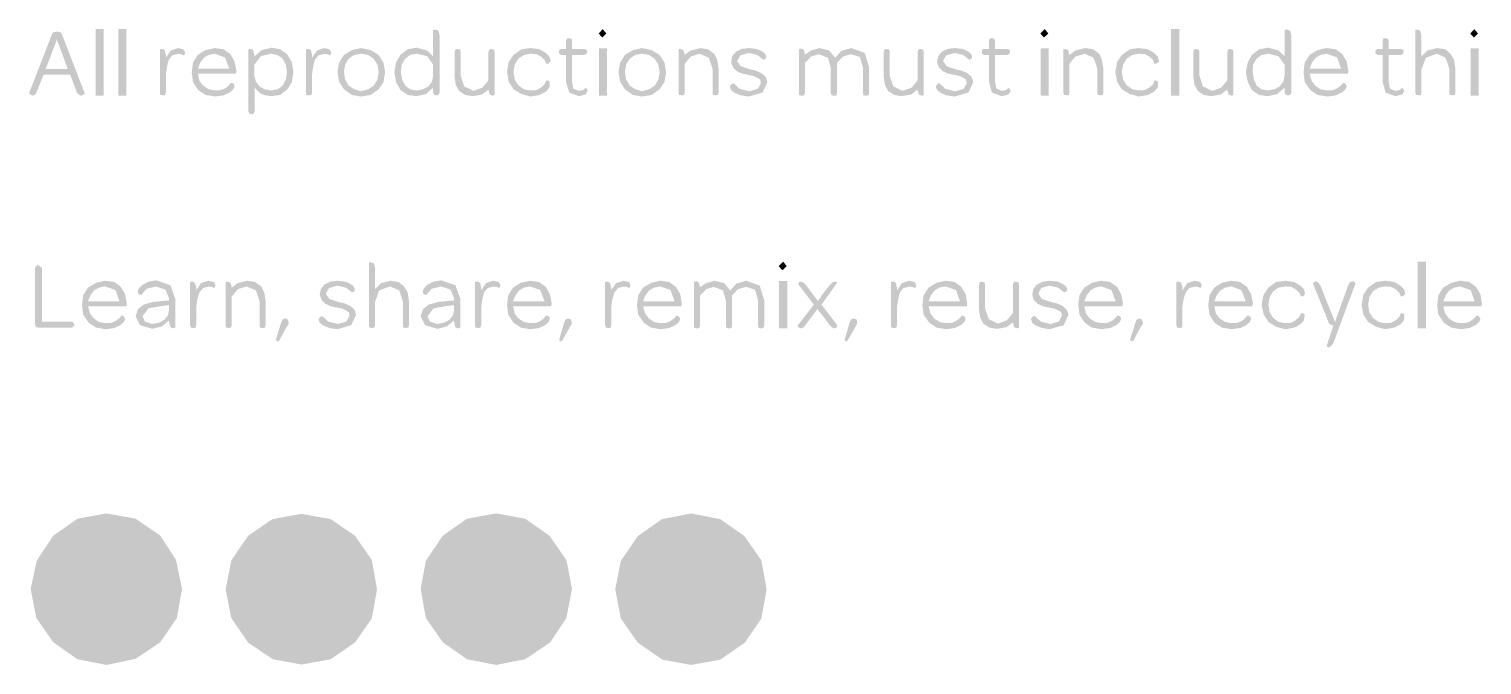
# Model space of a CAD drawing. Header units: millimetres. Extents: x 17 to 627, y 20 to 235.
# Drawn here: x 21.3 to 84.8, y 169.6 to 197.4 of the extents above; entities that cross this region are included whole.
import ezdxf

# ---------------------------------------------------------------- set-up
doc = ezdxf.new("R2010")
doc.units = ezdxf.units.MM
doc.layers.add('H', color=7, linetype='CONTINUOUS', lineweight=5)

msp = doc.modelspace()

# ---------------------------------------------------------------- hatches: boundary and pattern name
at = {"layer": 'H', "linetype": 'CONTINUOUS'}
for points in [[(21.978, 195.368), (22.066, 195.615), (23.036, 195.615), (22.56, 196.903), (22.066, 195.615), (21.978, 195.368), (21.661, 194.575), (21.608, 194.504), (21.502, 194.451), (21.396, 194.504), (21.343, 194.557), (22.348, 197.15), (22.401, 197.22), (22.56, 197.256), (22.719, 197.22), (22.772, 197.15), (23.777, 194.557), (23.724, 194.504), (23.618, 194.451), (23.513, 194.504), (23.442, 194.575), (23.142, 195.368), (21.978, 195.368)], [(24.253, 194.451), (24.606, 194.451), (24.606, 197.362), (24.253, 197.362), (24.253, 194.451)], [(25.241, 194.451), (25.594, 194.451), (25.594, 197.362), (25.241, 197.362), (25.241, 194.451)], [(39, 197.326), (39.105, 197.344), (39.229, 197.291), (39.282, 197.079), (39.282, 194.592), (39.229, 194.486), (39.158, 194.469), (39.053, 194.486), (39, 194.592), (39, 194.804), (38.788, 194.857), (38.947, 195.068), (39, 195.333), (39, 195.809), (38.735, 196.18), (38.276, 196.286), (37.994, 196.233), (37.783, 196.074), (37.624, 195.809), (37.588, 195.492), (37.641, 195.157), (37.783, 194.892), (37.994, 194.733), (38.276, 194.68), (38.541, 194.733), (38.788, 194.857), (39, 194.804), (38.682, 194.522), (38.259, 194.433), (37.888, 194.486), (37.571, 194.698), (37.377, 195.051), (37.306, 195.474), (37.377, 195.915), (37.571, 196.233), (37.888, 196.48), (38.276, 196.55), (38.735, 196.427), (39, 196.18), (39, 197.326)], [(44.591, 196.233), (44.521, 196.286), (44.485, 196.356), (44.521, 196.462), (44.591, 196.497), (44.803, 196.497), (44.803, 196.832), (44.838, 196.938), (44.909, 196.973), (45.05, 196.938), (45.067, 196.832), (45.067, 196.497), (45.597, 196.497), (45.702, 196.462), (45.738, 196.391), (45.702, 196.286), (45.597, 196.233), (45.067, 196.233), (45.067, 195.086), (45.12, 194.769), (45.367, 194.663), (45.544, 194.698), (45.685, 194.804), (45.755, 194.663), (45.649, 194.504), (45.367, 194.433), (44.944, 194.592), (44.803, 195.068), (44.803, 196.233), (44.591, 196.233)], [(46.39, 196.991), (46.232, 197.168), (46.408, 197.362), (46.567, 197.168), (46.39, 196.991), (46.39, 196.991)], [(63.077, 196.233), (62.988, 196.286), (62.971, 196.356), (62.988, 196.462), (63.077, 196.497), (63.288, 196.497), (63.288, 196.832), (63.306, 196.938), (63.394, 196.973), (63.518, 196.938), (63.553, 196.832), (63.553, 196.497), (64.082, 196.497), (64.188, 196.462), (64.206, 196.391), (64.188, 196.286), (64.082, 196.233), (63.553, 196.233), (63.553, 195.086), (63.606, 194.769), (63.835, 194.663), (64.029, 194.698), (64.153, 194.804), (64.241, 194.663), (64.135, 194.504), (63.835, 194.433), (63.412, 194.592), (63.288, 195.068), (63.288, 196.233), (63.077, 196.233)], [(65.687, 196.991), (65.528, 197.168), (65.723, 197.362), (65.881, 197.168), (65.687, 196.991), (65.687, 196.991)], [(71.243, 194.451), (71.596, 194.451), (71.596, 197.362), (71.243, 197.362), (71.243, 194.451)], [(76.2, 197.326), (76.306, 197.344), (76.447, 197.291), (76.5, 197.079), (76.5, 194.592), (76.447, 194.486), (76.359, 194.469), (76.253, 194.486), (76.2, 194.592), (76.2, 194.804), (75.988, 194.857), (76.147, 195.068), (76.2, 195.333), (76.2, 195.809), (75.935, 196.18), (75.494, 196.286), (75.195, 196.233), (74.983, 196.074), (74.824, 195.809), (74.807, 195.492), (74.859, 195.157), (74.983, 194.892), (75.195, 194.733), (75.494, 194.68), (75.759, 194.733), (75.988, 194.857), (76.2, 194.804), (75.883, 194.522), (75.459, 194.433), (75.089, 194.486), (74.771, 194.698), (74.595, 195.051), (74.507, 195.474), (74.595, 195.915), (74.771, 196.233), (75.089, 196.48), (75.494, 196.55), (75.935, 196.427), (76.2, 196.18), (76.2, 197.326)], [(80.275, 196.233), (80.186, 196.286), (80.169, 196.356), (80.186, 196.462), (80.275, 196.497), (80.486, 196.497), (80.486, 196.832), (80.504, 196.938), (80.592, 196.973), (80.716, 196.938), (80.751, 196.832), (80.751, 196.497), (81.28, 196.497), (81.386, 196.462), (81.403, 196.391), (81.386, 196.286), (81.28, 196.233), (80.751, 196.233), (80.751, 195.086), (80.804, 194.769), (81.033, 194.663), (81.227, 194.698), (81.351, 194.804), (81.439, 194.663), (81.333, 194.504), (81.033, 194.433), (80.61, 194.592), (80.486, 195.068), (80.486, 196.233), (80.275, 196.233)], [(82.444, 196.427), (82.868, 196.533), (83.22, 196.48), (83.45, 196.286), (83.608, 196.021), (83.661, 195.651), (83.661, 194.592), (83.644, 194.486), (83.538, 194.469), (83.432, 194.486), (83.397, 194.592), (83.397, 195.633), (83.238, 196.109), (82.85, 196.286), (82.374, 196.109), (82.18, 195.598), (82.18, 194.592), (82.162, 194.486), (82.056, 194.469), (81.95, 194.486), (81.915, 194.592), (81.915, 197.326), (82.003, 197.344), (82.127, 197.291), (82.18, 197.079), (82.18, 196.162), (82.444, 196.427), (82.444, 196.427)], [(84.473, 196.991), (84.314, 197.168), (84.49, 197.362), (84.649, 197.168), (84.473, 196.991), (84.473, 196.991)], [(27.852, 196.533), (28.081, 196.48), (28.169, 196.338), (28.116, 196.215), (27.975, 196.268), (27.817, 196.268), (27.605, 196.215), (27.446, 196.021), (27.376, 195.739), (27.323, 195.386), (27.323, 194.592), (27.287, 194.486), (27.217, 194.469), (27.076, 194.486), (27.058, 194.592), (27.058, 196.48), (27.164, 196.497), (27.27, 196.444), (27.323, 196.233), (27.323, 196.109), (27.534, 196.427), (27.852, 196.533), (27.852, 196.533)], [(28.787, 195.104), (28.945, 194.892), (29.192, 194.733), (29.475, 194.68), (29.739, 194.698), (29.933, 194.786), (30.057, 194.892), (30.163, 195.016), (30.251, 194.998), (30.304, 194.945), (30.321, 194.857), (30.268, 194.733), (30.11, 194.592), (29.845, 194.469), (29.475, 194.416), (29.051, 194.486), (28.734, 194.698), (28.504, 195.051), (28.452, 195.474), (28.504, 195.898), (28.716, 196.233), (29.051, 196.444), (29.457, 196.533), (29.845, 196.48), (30.145, 196.268), (30.321, 195.95), (30.409, 195.527), (30.374, 195.421), (30.268, 195.421), (28.716, 195.421), (28.716, 195.633), (30.092, 195.633), (29.898, 196.127), (29.457, 196.286), (29.192, 196.233), (28.981, 196.109), (28.822, 195.898), (28.716, 195.633), (28.716, 195.421), (28.787, 195.104), (28.787, 195.104)], [(31.203, 193.781), (31.15, 193.675), (31.08, 193.64), (30.974, 193.675), (30.921, 193.781), (30.921, 196.48), (31.027, 196.497), (31.133, 196.444), (31.186, 196.233), (31.186, 196.162), (31.503, 196.444), (31.944, 196.55), (32.314, 196.48), (32.614, 196.268), (32.826, 195.915), (32.897, 195.492), (32.826, 195.051), (32.632, 194.733), (32.314, 194.486), (31.926, 194.433), (31.679, 194.469), (31.468, 194.539), (31.309, 194.68), (31.415, 194.857), (31.627, 194.733), (31.926, 194.68), (32.209, 194.733), (32.42, 194.892), (32.561, 195.157), (32.614, 195.492), (32.561, 195.809), (32.42, 196.074), (32.191, 196.233), (31.926, 196.286), (31.468, 196.18), (31.186, 195.809), (31.186, 195.333), (31.256, 195.068), (31.415, 194.857), (31.309, 194.68), (31.203, 194.804), (31.203, 193.781)], [(34.237, 196.533), (34.466, 196.48), (34.555, 196.338), (34.502, 196.215), (34.361, 196.268), (34.202, 196.268), (33.99, 196.215), (33.831, 196.021), (33.761, 195.739), (33.708, 195.386), (33.708, 194.592), (33.673, 194.486), (33.602, 194.469), (33.461, 194.486), (33.443, 194.592), (33.443, 196.48), (33.549, 196.497), (33.655, 196.444), (33.708, 196.233), (33.708, 196.109), (33.92, 196.427), (34.237, 196.533), (34.237, 196.533)], [(35.842, 194.416), (35.454, 194.486), (35.101, 194.733), (34.89, 195.068), (34.819, 195.492), (34.89, 195.898), (35.101, 196.233), (35.454, 196.444), (35.842, 196.533), (36.266, 196.444), (36.16, 196.233), (35.842, 196.286), (35.56, 196.233), (35.313, 196.074), (35.154, 195.809), (35.101, 195.492), (35.154, 195.157), (35.313, 194.892), (35.56, 194.733), (35.842, 194.645), (36.16, 194.733), (36.407, 194.892), (36.565, 195.157), (36.618, 195.474), (36.565, 195.809), (36.407, 196.056), (36.16, 196.233), (36.266, 196.444), (36.618, 196.233), (36.83, 195.898), (36.901, 195.474), (36.83, 195.051), (36.618, 194.733), (36.266, 194.486), (35.842, 194.416), (35.842, 194.416)], [(41.134, 194.504), (40.728, 194.433), (40.393, 194.486), (40.128, 194.663), (39.987, 194.927), (39.934, 195.298), (39.934, 196.356), (39.97, 196.462), (40.04, 196.497), (40.181, 196.462), (40.199, 196.356), (40.199, 195.333), (40.358, 194.857), (40.763, 194.663), (41.152, 194.804), (41.416, 195.121), (41.416, 196.356), (41.451, 196.462), (41.522, 196.497), (41.663, 196.462), (41.681, 196.356), (41.681, 194.486), (41.61, 194.451), (41.469, 194.504), (41.416, 194.716), (41.134, 194.504), (41.134, 194.504)], [(43.251, 194.416), (42.863, 194.522), (42.51, 194.733), (42.298, 195.068), (42.228, 195.492), (42.298, 195.915), (42.51, 196.233), (42.863, 196.48), (43.251, 196.533), (43.656, 196.48), (43.921, 196.321), (44.08, 196.162), (44.133, 195.968), (44.044, 195.862), (43.938, 195.845), (43.868, 196.021), (43.709, 196.162), (43.515, 196.268), (43.251, 196.286), (42.968, 196.233), (42.721, 196.074), (42.563, 195.809), (42.51, 195.492), (42.563, 195.157), (42.721, 194.91), (42.968, 194.733), (43.251, 194.68), (43.515, 194.698), (43.709, 194.804), (43.868, 194.945), (43.938, 195.121), (44.044, 195.104), (44.097, 195.051), (44.08, 194.804), (43.921, 194.628), (43.656, 194.486), (43.251, 194.416), (43.251, 194.416)], [(46.249, 194.451), (46.602, 194.451), (46.602, 196.515), (46.249, 196.515), (46.249, 194.451)], [(48.119, 194.416), (47.731, 194.486), (47.378, 194.733), (47.166, 195.068), (47.096, 195.492), (47.166, 195.898), (47.378, 196.233), (47.731, 196.444), (47.837, 196.233), (47.59, 196.074), (47.431, 195.809), (47.378, 195.492), (47.431, 195.157), (47.59, 194.892), (47.837, 194.733), (48.119, 194.645), (48.436, 194.733), (48.683, 194.892), (48.842, 195.157), (48.895, 195.474), (48.842, 195.809), (48.683, 196.056), (48.436, 196.233), (48.119, 196.286), (47.837, 196.233), (47.731, 196.444), (48.119, 196.533), (48.542, 196.444), (48.895, 196.233), (49.107, 195.898), (49.177, 195.474), (49.107, 195.051), (48.895, 194.733), (48.542, 194.486), (48.119, 194.416), (48.119, 194.416)], [(50.253, 196.427), (50.677, 196.533), (51.012, 196.48), (51.276, 196.286), (51.417, 196.003), (51.47, 195.651), (51.47, 194.592), (51.435, 194.486), (51.364, 194.469), (51.223, 194.486), (51.206, 194.592), (51.206, 195.633), (51.047, 196.109), (50.641, 196.286), (50.253, 196.162), (49.989, 195.845), (49.989, 194.592), (49.953, 194.486), (49.883, 194.469), (49.742, 194.486), (49.724, 194.592), (49.724, 196.48), (49.795, 196.497), (49.936, 196.444), (49.989, 196.233), (50.253, 196.427), (50.253, 196.427)], [(52.793, 194.416), (52.44, 194.469), (52.176, 194.575), (52.017, 194.698), (51.964, 194.839), (51.999, 194.91), (52.052, 194.963), (52.123, 194.998), (52.388, 194.751), (52.811, 194.645), (53.181, 194.751), (53.322, 194.998), (53.287, 195.157), (53.181, 195.227), (53.005, 195.315), (52.74, 195.368), (52.493, 195.421), (52.264, 195.527), (52.105, 195.686), (52.017, 195.915), (52.07, 196.18), (52.229, 196.374), (52.493, 196.497), (52.793, 196.533), (53.128, 196.497), (53.375, 196.391), (53.499, 196.286), (53.552, 196.162), (53.534, 196.074), (53.428, 196.021), (53.164, 196.233), (52.793, 196.321), (52.423, 196.215), (52.282, 195.968), (52.44, 195.739), (52.864, 195.598), (53.111, 195.545), (53.34, 195.439), (53.534, 195.28), (53.605, 195.051), (53.393, 194.592), (52.793, 194.416), (52.793, 194.416)], [(55.51, 196.427), (55.88, 196.533), (56.303, 196.427), (56.568, 196.109), (56.833, 196.409), (57.273, 196.533), (57.856, 196.321), (58.05, 195.686), (58.05, 194.575), (58.014, 194.469), (57.908, 194.451), (57.803, 194.469), (57.785, 194.575), (57.785, 195.668), (57.644, 196.144), (57.256, 196.268), (56.903, 196.162), (56.638, 195.88), (56.638, 194.575), (56.621, 194.469), (56.533, 194.451), (56.409, 194.469), (56.374, 194.575), (56.374, 195.668), (56.25, 196.109), (55.845, 196.268), (55.51, 196.162), (55.245, 195.88), (55.245, 194.575), (55.21, 194.469), (55.139, 194.451), (54.998, 194.469), (54.98, 194.575), (54.98, 196.48), (55.086, 196.515), (55.192, 196.462), (55.245, 196.25), (55.51, 196.427), (55.51, 196.427)], [(59.884, 194.504), (59.478, 194.433), (59.143, 194.486), (58.879, 194.663), (58.738, 194.927), (58.685, 195.298), (58.685, 196.356), (58.72, 196.462), (58.79, 196.497), (58.932, 196.462), (58.949, 196.356), (58.949, 195.333), (59.108, 194.857), (59.514, 194.663), (59.902, 194.804), (60.166, 195.121), (60.166, 196.356), (60.202, 196.462), (60.272, 196.497), (60.413, 196.462), (60.431, 196.356), (60.431, 194.486), (60.36, 194.451), (60.219, 194.504), (60.166, 194.716), (59.884, 194.504), (59.884, 194.504)], [(61.789, 194.416), (61.436, 194.469), (61.172, 194.575), (61.013, 194.698), (60.96, 194.839), (60.995, 194.91), (61.048, 194.963), (61.119, 194.998), (61.383, 194.751), (61.807, 194.645), (62.177, 194.751), (62.318, 194.998), (62.283, 195.157), (62.177, 195.227), (62.001, 195.315), (61.736, 195.368), (61.489, 195.421), (61.26, 195.527), (61.101, 195.686), (61.013, 195.915), (61.066, 196.18), (61.225, 196.374), (61.489, 196.497), (61.789, 196.533), (62.124, 196.497), (62.371, 196.391), (62.495, 196.286), (62.548, 196.162), (62.53, 196.074), (62.424, 196.021), (62.159, 196.233), (61.789, 196.321), (61.419, 196.215), (61.278, 195.968), (61.436, 195.739), (61.86, 195.598), (62.107, 195.545), (62.336, 195.439), (62.53, 195.28), (62.6, 195.051), (62.389, 194.592), (61.789, 194.416), (61.789, 194.416)], [(65.546, 194.451), (65.899, 194.451), (65.899, 196.515), (65.546, 196.515), (65.546, 194.451)], [(67.063, 196.427), (67.486, 196.533), (67.839, 196.48), (68.104, 196.286), (68.227, 196.003), (68.28, 195.651), (68.28, 194.592), (68.263, 194.486), (68.174, 194.469), (68.051, 194.486), (68.016, 194.592), (68.016, 195.633), (67.857, 196.109), (67.469, 196.286), (67.063, 196.162), (66.798, 195.845), (66.798, 194.592), (66.781, 194.486), (66.693, 194.469), (66.569, 194.486), (66.534, 194.592), (66.534, 196.48), (66.622, 196.497), (66.746, 196.444), (66.798, 196.233), (67.063, 196.427), (67.063, 196.427)], [(69.832, 194.416), (69.444, 194.522), (69.092, 194.733), (68.88, 195.068), (68.809, 195.492), (68.88, 195.915), (69.092, 196.233), (69.444, 196.48), (69.832, 196.533), (70.238, 196.48), (70.503, 196.321), (70.661, 196.162), (70.714, 195.968), (70.626, 195.862), (70.52, 195.845), (70.45, 196.021), (70.291, 196.162), (70.097, 196.268), (69.832, 196.286), (69.55, 196.233), (69.303, 196.074), (69.144, 195.809), (69.092, 195.492), (69.144, 195.157), (69.303, 194.91), (69.55, 194.733), (69.832, 194.68), (70.097, 194.698), (70.291, 194.804), (70.45, 194.945), (70.52, 195.121), (70.626, 195.104), (70.679, 195.051), (70.661, 194.804), (70.503, 194.628), (70.238, 194.486), (69.832, 194.416), (69.832, 194.416)], [(73.413, 194.504), (73.007, 194.433), (72.672, 194.486), (72.408, 194.663), (72.267, 194.927), (72.214, 195.298), (72.214, 196.356), (72.249, 196.462), (72.319, 196.497), (72.461, 196.462), (72.478, 196.356), (72.478, 195.333), (72.637, 194.857), (73.043, 194.663), (73.431, 194.804), (73.695, 195.121), (73.695, 196.356), (73.731, 196.462), (73.801, 196.497), (73.942, 196.462), (73.96, 196.356), (73.96, 194.486), (73.889, 194.451), (73.748, 194.504), (73.695, 194.716), (73.413, 194.504), (73.413, 194.504)], [(77.382, 195.104), (77.541, 194.892), (77.77, 194.733), (78.07, 194.68), (78.334, 194.698), (78.511, 194.786), (78.652, 194.892), (78.758, 195.016), (78.828, 194.998), (78.881, 194.945), (78.916, 194.857), (78.863, 194.733), (78.705, 194.592), (78.44, 194.469), (78.07, 194.416), (77.646, 194.486), (77.329, 194.698), (77.082, 195.051), (77.029, 195.474), (77.082, 195.898), (77.294, 196.233), (77.646, 196.444), (78.034, 196.533), (78.44, 196.48), (78.722, 196.268), (78.916, 195.95), (78.987, 195.527), (78.969, 195.421), (78.863, 195.421), (77.294, 195.421), (77.294, 195.633), (78.669, 195.633), (78.493, 196.127), (78.034, 196.286), (77.77, 196.233), (77.558, 196.109), (77.399, 195.898), (77.294, 195.633), (77.294, 195.421), (77.382, 195.104), (77.382, 195.104)], [(84.332, 194.451), (84.684, 194.451), (84.684, 196.515), (84.332, 196.515), (84.332, 194.451)], [(21.643, 184.344), (21.608, 184.485), (21.608, 186.937), (21.713, 187.078), (21.908, 186.937), (21.908, 184.591), (23.23, 184.591), (23.336, 184.45), (23.23, 184.326), (21.766, 184.326), (21.643, 184.344), (21.643, 184.344)], [(36.724, 186.267), (37.148, 186.373), (37.483, 186.32), (37.73, 186.126), (37.888, 185.861), (37.941, 185.491), (37.941, 184.432), (37.906, 184.326), (37.8, 184.309), (37.694, 184.326), (37.677, 184.432), (37.677, 185.473), (37.518, 185.949), (37.112, 186.126), (36.636, 185.949), (36.46, 185.438), (36.46, 184.432), (36.424, 184.326), (36.318, 184.309), (36.213, 184.326), (36.195, 184.432), (36.195, 187.166), (36.266, 187.184), (36.407, 187.131), (36.46, 186.919), (36.46, 186.002), (36.724, 186.267), (36.724, 186.267)], [(54.257, 186.831), (54.098, 187.008), (54.293, 187.202), (54.451, 187.008), (54.257, 186.831), (54.257, 186.831)], [(82.021, 184.291), (82.374, 184.291), (82.374, 187.202), (82.021, 187.202), (82.021, 184.291)], [(24.007, 184.944), (24.165, 184.732), (24.395, 184.573), (24.694, 184.52), (24.959, 184.538), (25.135, 184.626), (25.277, 184.732), (25.382, 184.856), (25.453, 184.838), (25.506, 184.785), (25.541, 184.697), (25.488, 184.573), (25.329, 184.432), (25.065, 184.309), (24.694, 184.256), (24.271, 184.326), (23.954, 184.538), (23.707, 184.891), (23.654, 185.314), (23.707, 185.738), (23.918, 186.073), (24.271, 186.284), (24.659, 186.373), (25.065, 186.32), (25.347, 186.108), (25.541, 185.79), (25.612, 185.367), (25.594, 185.261), (25.488, 185.261), (23.918, 185.261), (23.918, 185.473), (25.294, 185.473), (25.118, 185.967), (24.659, 186.126), (24.395, 186.073), (24.183, 185.949), (24.024, 185.738), (23.918, 185.473), (23.918, 185.261), (24.007, 184.944), (24.007, 184.944)], [(27.464, 185.596), (27.305, 185.984), (26.882, 186.126), (26.476, 186.02), (26.247, 185.755), (26.158, 185.773), (26.106, 185.826), (26.088, 185.914), (26.141, 186.037), (26.3, 186.196), (26.564, 186.337), (26.899, 186.39), (27.517, 186.178), (27.728, 185.596), (27.728, 184.326), (27.64, 184.291), (27.517, 184.344), (27.464, 184.556), (27.464, 184.644), (27.146, 184.379), (27.005, 184.538), (27.252, 184.662), (27.411, 184.856), (27.464, 185.12), (27.464, 185.297), (27.323, 185.297), (26.564, 185.173), (26.3, 184.82), (26.405, 184.591), (26.723, 184.485), (27.005, 184.538), (27.146, 184.379), (26.723, 184.273), (26.194, 184.432), (26, 184.82), (26.106, 185.138), (26.353, 185.332), (26.793, 185.455), (27.411, 185.508), (27.464, 185.508), (27.464, 185.596)], [(29.175, 186.373), (29.422, 186.32), (29.492, 186.178), (29.439, 186.055), (29.316, 186.108), (29.157, 186.108), (28.945, 186.055), (28.787, 185.861), (28.698, 185.579), (28.646, 185.226), (28.646, 184.432), (28.628, 184.326), (28.54, 184.309), (28.416, 184.326), (28.381, 184.432), (28.381, 186.32), (28.487, 186.337), (28.593, 186.284), (28.646, 186.073), (28.646, 185.949), (28.857, 186.267), (29.175, 186.373), (29.175, 186.373)], [(30.462, 186.267), (30.886, 186.373), (31.221, 186.32), (31.485, 186.126), (31.627, 185.843), (31.679, 185.491), (31.679, 184.432), (31.644, 184.326), (31.574, 184.309), (31.433, 184.326), (31.415, 184.432), (31.415, 185.473), (31.256, 185.949), (30.85, 186.126), (30.462, 186.002), (30.198, 185.685), (30.198, 184.432), (30.163, 184.326), (30.092, 184.309), (29.951, 184.326), (29.933, 184.432), (29.933, 186.32), (30.004, 186.337), (30.145, 186.284), (30.198, 186.073), (30.462, 186.267), (30.462, 186.267)], [(34.819, 184.256), (34.466, 184.309), (34.202, 184.415), (34.043, 184.538), (33.99, 184.679), (34.025, 184.75), (34.078, 184.803), (34.149, 184.838), (34.413, 184.591), (34.837, 184.485), (35.207, 184.591), (35.348, 184.838), (35.313, 184.997), (35.207, 185.067), (35.031, 185.155), (34.766, 185.208), (34.519, 185.261), (34.29, 185.367), (34.131, 185.526), (34.043, 185.755), (34.096, 186.02), (34.255, 186.214), (34.519, 186.337), (34.819, 186.373), (35.154, 186.337), (35.401, 186.231), (35.525, 186.126), (35.578, 186.002), (35.56, 185.914), (35.454, 185.861), (35.19, 186.073), (34.819, 186.161), (34.449, 186.055), (34.308, 185.808), (34.466, 185.579), (34.89, 185.438), (35.137, 185.385), (35.366, 185.279), (35.56, 185.12), (35.631, 184.891), (35.419, 184.432), (34.819, 184.256), (34.819, 184.256)], [(39.917, 185.596), (39.758, 185.984), (39.335, 186.126), (38.929, 186.02), (38.7, 185.755), (38.612, 185.773), (38.559, 185.826), (38.541, 185.914), (38.594, 186.037), (38.753, 186.196), (39.017, 186.337), (39.352, 186.39), (39.97, 186.178), (40.181, 185.596), (40.181, 184.326), (40.093, 184.291), (39.97, 184.344), (39.917, 184.556), (39.917, 184.644), (39.599, 184.379), (39.458, 184.538), (39.705, 184.662), (39.864, 184.856), (39.917, 185.12), (39.917, 185.297), (39.776, 185.297), (39.017, 185.173), (38.753, 184.82), (38.858, 184.591), (39.176, 184.485), (39.458, 184.538), (39.599, 184.379), (39.176, 184.273), (38.647, 184.432), (38.453, 184.82), (38.559, 185.138), (38.806, 185.332), (39.247, 185.455), (39.864, 185.508), (39.917, 185.508), (39.917, 185.596)], [(41.628, 186.373), (41.857, 186.32), (41.945, 186.178), (41.892, 186.055), (41.751, 186.108), (41.593, 186.108), (41.381, 186.055), (41.222, 185.861), (41.152, 185.579), (41.099, 185.226), (41.099, 184.432), (41.063, 184.326), (40.993, 184.309), (40.852, 184.326), (40.834, 184.432), (40.834, 186.32), (40.94, 186.337), (41.046, 186.284), (41.099, 186.073), (41.099, 185.949), (41.31, 186.267), (41.628, 186.373), (41.628, 186.373)], [(42.563, 184.944), (42.721, 184.732), (42.968, 184.573), (43.251, 184.52), (43.515, 184.538), (43.709, 184.626), (43.833, 184.732), (43.938, 184.856), (44.027, 184.838), (44.08, 184.785), (44.097, 184.697), (44.044, 184.573), (43.886, 184.432), (43.621, 184.309), (43.251, 184.256), (42.827, 184.326), (42.51, 184.538), (42.28, 184.891), (42.228, 185.314), (42.28, 185.738), (42.492, 186.073), (42.827, 186.284), (43.233, 186.373), (43.621, 186.32), (43.921, 186.108), (44.097, 185.79), (44.185, 185.367), (44.15, 185.261), (44.044, 185.261), (42.492, 185.261), (42.492, 185.473), (43.868, 185.473), (43.674, 185.967), (43.233, 186.126), (42.968, 186.073), (42.757, 185.949), (42.598, 185.738), (42.492, 185.473), (42.492, 185.261), (42.563, 184.944), (42.563, 184.944)], [(47.308, 186.373), (47.554, 186.32), (47.625, 186.178), (47.572, 186.055), (47.449, 186.108), (47.29, 186.108), (47.078, 186.055), (46.919, 185.861), (46.831, 185.579), (46.778, 185.226), (46.778, 184.432), (46.761, 184.326), (46.673, 184.309), (46.549, 184.326), (46.514, 184.432), (46.514, 186.32), (46.62, 186.337), (46.725, 186.284), (46.778, 186.073), (46.778, 185.949), (46.99, 186.267), (47.308, 186.373), (47.308, 186.373)], [(48.26, 184.944), (48.419, 184.732), (48.648, 184.573), (48.948, 184.52), (49.213, 184.538), (49.389, 184.626), (49.53, 184.732), (49.636, 184.856), (49.706, 184.838), (49.759, 184.785), (49.795, 184.697), (49.742, 184.573), (49.583, 184.432), (49.318, 184.309), (48.948, 184.256), (48.525, 184.326), (48.207, 184.538), (47.96, 184.891), (47.907, 185.314), (47.96, 185.738), (48.172, 186.073), (48.525, 186.284), (48.913, 186.373), (49.318, 186.32), (49.601, 186.108), (49.795, 185.79), (49.865, 185.367), (49.848, 185.261), (49.742, 185.261), (48.172, 185.261), (48.172, 185.473), (49.548, 185.473), (49.371, 185.967), (48.913, 186.126), (48.648, 186.073), (48.436, 185.949), (48.278, 185.738), (48.172, 185.473), (48.172, 185.261), (48.26, 184.944), (48.26, 184.944)], [(50.923, 186.267), (51.294, 186.373), (51.717, 186.267), (51.982, 185.949), (52.246, 186.249), (52.687, 186.373), (53.269, 186.161), (53.463, 185.526), (53.463, 184.415), (53.428, 184.309), (53.322, 184.291), (53.217, 184.309), (53.199, 184.415), (53.199, 185.508), (53.058, 185.984), (52.67, 186.108), (52.317, 186.002), (52.052, 185.72), (52.052, 184.415), (52.035, 184.309), (51.947, 184.291), (51.823, 184.309), (51.788, 184.415), (51.788, 185.508), (51.664, 185.949), (51.259, 186.108), (50.923, 186.002), (50.659, 185.72), (50.659, 184.415), (50.624, 184.309), (50.553, 184.291), (50.412, 184.309), (50.394, 184.415), (50.394, 186.32), (50.5, 186.355), (50.606, 186.302), (50.659, 186.09), (50.923, 186.267), (50.923, 186.267)], [(54.116, 184.291), (54.469, 184.291), (54.469, 186.355), (54.116, 186.355), (54.116, 184.291)], [(55.263, 184.432), (55.174, 184.326), (55.069, 184.291), (54.998, 184.326), (54.91, 184.397), (55.633, 185.332), (54.945, 186.231), (54.998, 186.337), (55.069, 186.337), (55.174, 186.302), (55.28, 186.196), (55.809, 185.491), (55.898, 185.596), (55.968, 185.72), (56.074, 185.861), (56.339, 186.196), (56.444, 186.302), (56.533, 186.337), (56.603, 186.337), (56.656, 186.284), (55.968, 185.332), (56.656, 184.432), (56.638, 184.344), (56.533, 184.291), (56.427, 184.326), (56.321, 184.432), (56.056, 184.803), (55.951, 184.926), (55.862, 185.032), (55.792, 185.138), (55.263, 184.432)], [(59.796, 186.373), (60.025, 186.32), (60.113, 186.178), (60.06, 186.055), (59.919, 186.108), (59.761, 186.108), (59.549, 186.055), (59.39, 185.861), (59.32, 185.579), (59.267, 185.226), (59.267, 184.432), (59.231, 184.326), (59.161, 184.309), (59.02, 184.326), (59.002, 184.432), (59.002, 186.32), (59.108, 186.337), (59.214, 186.284), (59.267, 186.073), (59.267, 185.949), (59.478, 186.267), (59.796, 186.373), (59.796, 186.373)], [(60.731, 184.944), (60.889, 184.732), (61.119, 184.573), (61.419, 184.52), (61.683, 184.538), (61.86, 184.626), (62.001, 184.732), (62.107, 184.856), (62.177, 184.838), (62.23, 184.785), (62.265, 184.697), (62.212, 184.573), (62.054, 184.432), (61.789, 184.309), (61.419, 184.256), (60.995, 184.326), (60.678, 184.538), (60.431, 184.891), (60.378, 185.314), (60.431, 185.738), (60.643, 186.073), (60.995, 186.284), (61.383, 186.373), (61.789, 186.32), (62.071, 186.108), (62.265, 185.79), (62.336, 185.367), (62.318, 185.261), (62.212, 185.261), (60.643, 185.261), (60.643, 185.473), (62.018, 185.473), (61.842, 185.967), (61.383, 186.126), (61.119, 186.073), (60.907, 185.949), (60.748, 185.738), (60.643, 185.473), (60.643, 185.261), (60.731, 184.944), (60.731, 184.944)], [(64.047, 184.344), (63.641, 184.273), (63.306, 184.326), (63.041, 184.503), (62.9, 184.767), (62.847, 185.138), (62.847, 186.196), (62.883, 186.302), (62.953, 186.337), (63.094, 186.302), (63.112, 186.196), (63.112, 185.173), (63.271, 184.697), (63.676, 184.503), (64.064, 184.644), (64.329, 184.961), (64.329, 186.196), (64.364, 186.302), (64.435, 186.337), (64.576, 186.302), (64.594, 186.196), (64.594, 184.326), (64.523, 184.291), (64.382, 184.344), (64.329, 184.556), (64.047, 184.344), (64.047, 184.344)], [(65.934, 184.256), (65.599, 184.309), (65.334, 184.415), (65.176, 184.538), (65.123, 184.679), (65.14, 184.75), (65.193, 184.803), (65.282, 184.838), (65.546, 184.591), (65.969, 184.485), (66.34, 184.591), (66.463, 184.838), (66.446, 184.997), (66.34, 185.067), (66.146, 185.155), (65.881, 185.208), (65.652, 185.261), (65.405, 185.367), (65.246, 185.526), (65.176, 185.755), (65.229, 186.02), (65.387, 186.214), (65.652, 186.337), (65.934, 186.373), (66.287, 186.337), (66.516, 186.231), (66.657, 186.126), (66.71, 186.002), (66.675, 185.914), (66.569, 185.861), (66.305, 186.073), (65.934, 186.161), (65.564, 186.055), (65.44, 185.808), (65.599, 185.579), (66.022, 185.438), (66.252, 185.385), (66.499, 185.279), (66.675, 185.12), (66.763, 184.891), (66.552, 184.432), (65.934, 184.256), (65.934, 184.256)], [(67.522, 184.944), (67.68, 184.732), (67.927, 184.573), (68.21, 184.52), (68.474, 184.538), (68.668, 184.626), (68.792, 184.732), (68.898, 184.856), (68.986, 184.838), (69.039, 184.785), (69.056, 184.697), (69.003, 184.573), (68.845, 184.432), (68.58, 184.309), (68.21, 184.256), (67.786, 184.326), (67.469, 184.538), (67.239, 184.891), (67.187, 185.314), (67.239, 185.738), (67.451, 186.073), (67.786, 186.284), (68.192, 186.373), (68.58, 186.32), (68.88, 186.108), (69.056, 185.79), (69.144, 185.367), (69.109, 185.261), (69.003, 185.261), (67.451, 185.261), (67.451, 185.473), (68.827, 185.473), (68.633, 185.967), (68.192, 186.126), (67.927, 186.073), (67.716, 185.949), (67.557, 185.738), (67.451, 185.473), (67.451, 185.261), (67.522, 184.944), (67.522, 184.944)], [(72.267, 186.373), (72.513, 186.32), (72.584, 186.178), (72.531, 186.055), (72.408, 186.108), (72.249, 186.108), (72.037, 186.055), (71.878, 185.861), (71.79, 185.579), (71.737, 185.226), (71.737, 184.432), (71.72, 184.326), (71.632, 184.309), (71.508, 184.326), (71.473, 184.432), (71.473, 186.32), (71.579, 186.337), (71.684, 186.284), (71.737, 186.073), (71.737, 185.949), (71.949, 186.267), (72.267, 186.373), (72.267, 186.373)], [(73.201, 184.944), (73.36, 184.732), (73.607, 184.573), (73.889, 184.52), (74.154, 184.538), (74.348, 184.626), (74.471, 184.732), (74.577, 184.856), (74.665, 184.838), (74.718, 184.785), (74.736, 184.697), (74.683, 184.573), (74.524, 184.432), (74.26, 184.309), (73.889, 184.256), (73.466, 184.326), (73.148, 184.538), (72.919, 184.891), (72.866, 185.314), (72.919, 185.738), (73.131, 186.073), (73.466, 186.284), (73.872, 186.373), (74.26, 186.32), (74.56, 186.108), (74.736, 185.79), (74.824, 185.367), (74.789, 185.261), (74.683, 185.261), (73.131, 185.261), (73.131, 185.473), (74.507, 185.473), (74.313, 185.967), (73.872, 186.126), (73.607, 186.073), (73.395, 185.949), (73.237, 185.738), (73.131, 185.473), (73.131, 185.261), (73.201, 184.944), (73.201, 184.944)], [(76.235, 184.256), (75.83, 184.362), (75.494, 184.573), (75.283, 184.908), (75.195, 185.332), (75.283, 185.755), (75.494, 186.073), (75.83, 186.32), (76.235, 186.373), (76.623, 186.32), (76.888, 186.161), (77.047, 186.002), (77.1, 185.808), (77.029, 185.702), (76.923, 185.685), (76.835, 185.861), (76.676, 186.002), (76.5, 186.108), (76.235, 186.126), (75.935, 186.073), (75.706, 185.914), (75.547, 185.649), (75.494, 185.332), (75.547, 184.997), (75.706, 184.75), (75.935, 184.573), (76.235, 184.52), (76.5, 184.538), (76.676, 184.644), (76.835, 184.785), (76.923, 184.961), (77.029, 184.944), (77.082, 184.891), (77.047, 184.644), (76.888, 184.468), (76.623, 184.326), (76.235, 184.256), (76.235, 184.256)], [(78.123, 183.462), (78.034, 183.515), (78.334, 184.415), (78.228, 184.45), (78.14, 184.52), (77.435, 186.267), (77.558, 186.355), (77.664, 186.302), (77.77, 186.161), (78.405, 184.573), (78.969, 186.143), (79.04, 186.302), (79.146, 186.355), (79.252, 186.32), (79.304, 186.267), (78.334, 183.656), (78.228, 183.515), (78.123, 183.462), (78.123, 183.462)], [(80.592, 184.256), (80.204, 184.362), (79.851, 184.573), (79.64, 184.908), (79.569, 185.332), (79.64, 185.755), (79.851, 186.073), (80.204, 186.32), (80.592, 186.373), (80.998, 186.32), (81.262, 186.161), (81.421, 186.002), (81.474, 185.808), (81.386, 185.702), (81.28, 185.685), (81.209, 185.861), (81.051, 186.002), (80.857, 186.108), (80.592, 186.126), (80.31, 186.073), (80.063, 185.914), (79.904, 185.649), (79.851, 185.332), (79.904, 184.997), (80.063, 184.75), (80.31, 184.573), (80.592, 184.52), (80.857, 184.538), (81.051, 184.644), (81.209, 184.785), (81.28, 184.961), (81.386, 184.944), (81.439, 184.891), (81.421, 184.644), (81.262, 184.468), (80.998, 184.326), (80.592, 184.256), (80.592, 184.256)], [(83.22, 184.944), (83.379, 184.732), (83.608, 184.573), (83.908, 184.52), (84.173, 184.538), (84.349, 184.626), (84.49, 184.732), (84.596, 184.856), (84.667, 184.838), (84.72, 184.785), (84.755, 184.697), (84.702, 184.573), (84.543, 184.432), (84.279, 184.309), (83.908, 184.256), (83.485, 184.326), (83.167, 184.538), (82.92, 184.891), (82.868, 185.314), (82.92, 185.738), (83.132, 186.073), (83.485, 186.284), (83.873, 186.373), (84.279, 186.32), (84.561, 186.108), (84.755, 185.79), (84.825, 185.367), (84.808, 185.261), (84.702, 185.261), (83.132, 185.261), (83.132, 185.473), (84.508, 185.473), (84.332, 185.967), (83.873, 186.126), (83.608, 186.073), (83.397, 185.949), (83.238, 185.738), (83.132, 185.473), (83.132, 185.261), (83.22, 184.944), (83.22, 184.944)], [(32.209, 183.727), (32.12, 183.78), (32.367, 184.573), (32.42, 184.679), (32.526, 184.732), (32.65, 184.679), (32.685, 184.573), (32.685, 184.485), (32.597, 184.362), (32.262, 183.744), (32.209, 183.727), (32.209, 183.727)], [(44.573, 183.727), (44.503, 183.78), (44.732, 184.573), (44.785, 184.679), (44.891, 184.732), (45.032, 184.679), (45.05, 184.573), (45.05, 184.485), (44.979, 184.362), (44.626, 183.744), (44.573, 183.727), (44.573, 183.727)], [(57.044, 183.727), (56.974, 183.78), (57.203, 184.573), (57.256, 184.679), (57.362, 184.732), (57.503, 184.679), (57.52, 184.573), (57.52, 184.485), (57.45, 184.362), (57.097, 183.744), (57.044, 183.727), (57.044, 183.727)], [(69.533, 183.727), (69.444, 183.78), (69.691, 184.573), (69.744, 184.679), (69.85, 184.732), (69.973, 184.679), (70.009, 184.573), (70.009, 184.485), (69.921, 184.362), (69.585, 183.744), (69.533, 183.727), (69.533, 183.727)], [(24.73, 176.213), (26, 175.983), (27.076, 175.242), (27.764, 174.184), (28.028, 172.914), (27.799, 171.644), (27.076, 170.586), (26, 169.863), (24.73, 169.598), (23.46, 169.845), (22.401, 170.586), (21.661, 171.644), (21.414, 172.914), (21.678, 174.149), (22.401, 175.242), (23.46, 175.983), (24.73, 176.213), (24.73, 176.213)], [(33.249, 176.195), (34.519, 175.966), (35.578, 175.242), (36.318, 174.184), (36.548, 172.896), (36.318, 171.626), (35.595, 170.586), (34.519, 169.845), (33.249, 169.616), (31.997, 169.845), (30.921, 170.568), (30.18, 171.644), (29.933, 172.896), (30.18, 174.166), (30.921, 175.242), (31.979, 175.966), (33.249, 176.195), (33.249, 176.195)], [(44.08, 175.242), (43.021, 175.983), (41.751, 176.213), (40.481, 175.983), (39.423, 175.242), (38.682, 174.149), (38.453, 172.914), (38.682, 171.644), (39.423, 170.586), (40.481, 169.845), (41.751, 169.598), (43.021, 169.845), (44.115, 170.586), (44.82, 171.644), (45.067, 172.914), (44.82, 174.184), (44.08, 175.242), (44.08, 175.242)], [(50.271, 176.213), (51.541, 175.966), (52.599, 175.225), (53.34, 174.166), (53.569, 172.896), (53.34, 171.626), (52.617, 170.568), (51.541, 169.827), (50.271, 169.598), (49.018, 169.827), (47.943, 170.568), (47.202, 171.626), (46.955, 172.896), (47.202, 174.149), (47.943, 175.225), (49.001, 175.966), (50.271, 176.213), (50.271, 176.213)], [(24.73, 175.613), (23.689, 175.419), (22.825, 174.819), (22.243, 173.937), (22.031, 172.914), (22.243, 171.873), (22.825, 171.009), (23.689, 170.427), (24.73, 170.215), (25.753, 170.427), (26.652, 171.009), (27.234, 171.856), (27.428, 172.914), (27.234, 173.937), (26.635, 174.819), (25.753, 175.419), (24.73, 175.613), (24.73, 175.613)], [(33.249, 175.613), (32.209, 175.436), (31.344, 174.819), (30.762, 173.919), (30.551, 172.896), (30.762, 171.891), (31.344, 171.009), (32.209, 170.409), (33.249, 170.198), (34.272, 170.409), (35.172, 171.009), (35.754, 171.856), (35.948, 172.896), (35.754, 173.955), (35.154, 174.819), (34.272, 175.436), (33.249, 175.613), (33.249, 175.613)], [(42.545, 172.985), (42.598, 173.39), (41.681, 173.39), (41.31, 173.567), (41.416, 173.761), (41.734, 173.99), (42.104, 174.043), (42.704, 173.919), (42.863, 174.554), (42.016, 174.713), (41.31, 174.554), (40.746, 174.149), (40.569, 173.884), (39.476, 174.36), (39.846, 174.819), (40.728, 175.419), (41.751, 175.613), (42.792, 175.419), (43.656, 174.819), (44.274, 173.937), (44.45, 172.914), (44.379, 172.191), (42.545, 172.985)], [(50.271, 175.595), (49.23, 175.419), (48.366, 174.801), (47.784, 173.902), (47.572, 172.896), (47.784, 171.873), (48.366, 170.991), (49.23, 170.409), (50.271, 170.198), (51.294, 170.409), (52.193, 170.991), (52.776, 171.838), (52.97, 172.896), (52.776, 173.937), (52.176, 174.801), (51.329, 175.419), (50.271, 175.595), (50.271, 175.595)], [(32.773, 174.554), (32.897, 174.925), (33.249, 175.031), (33.584, 174.925), (33.69, 174.554), (33.584, 174.219), (33.249, 174.113), (32.897, 174.219), (32.773, 174.554), (32.773, 174.554)], [(48.789, 173.355), (49.283, 174.308), (49.742, 174.572), (50.236, 174.643), (50.959, 174.519), (51.488, 174.149), (51.823, 173.567), (51.929, 172.843), (51.823, 172.156), (51.453, 171.573), (50.923, 171.203), (50.236, 171.08), (49.706, 171.15), (49.265, 171.415), (48.789, 172.367), (49.601, 172.367), (49.812, 171.926), (50.324, 171.768), (50.906, 172.085), (51.118, 172.879), (50.906, 173.673), (50.341, 173.955), (49.812, 173.796), (49.601, 173.355), (49.848, 173.355), (49.177, 172.72), (48.542, 173.355), (48.789, 173.355)], [(24.694, 173.443), (24.253, 173.232), (24.059, 173.443), (23.883, 173.496), (23.53, 173.337), (23.424, 172.914), (23.566, 172.491), (23.883, 172.332), (24.271, 172.597), (24.694, 172.403), (24.324, 172.014), (23.83, 171.873), (23.107, 172.138), (22.842, 172.914), (23.107, 173.655), (23.795, 173.937), (24.324, 173.814), (24.694, 173.443), (24.694, 173.443)], [(26.582, 173.443), (26.158, 173.232), (25.964, 173.443), (25.788, 173.496), (25.435, 173.337), (25.329, 172.914), (25.435, 172.491), (25.788, 172.332), (26.176, 172.597), (26.599, 172.403), (26.229, 172.014), (25.735, 171.873), (25.012, 172.138), (24.747, 172.914), (25.012, 173.655), (25.735, 173.937), (26.229, 173.814), (26.582, 173.443), (26.582, 173.443)], [(34.114, 173.708), (34.114, 172.367), (33.743, 172.367), (33.743, 170.78), (32.72, 170.78), (32.72, 172.367), (32.35, 172.367), (32.35, 173.708), (32.42, 173.867), (32.561, 173.919), (33.902, 173.919), (34.061, 173.867), (34.114, 173.708), (34.114, 173.708)], [(43.692, 171.009), (42.792, 170.427), (41.751, 170.215), (40.728, 170.427), (39.846, 171.009), (39.247, 171.873), (39.035, 172.914), (39.194, 173.778), (40.058, 173.39), (40.005, 172.985), (40.305, 172.985), (40.305, 172.826), (40.305, 172.755), (40.005, 172.755), (40.005, 172.35), (40.358, 172.35), (40.675, 171.644), (41.257, 171.168), (42.016, 171.009), (42.898, 171.221), (42.757, 171.82), (42.492, 171.715), (42.122, 171.662), (41.416, 171.962), (41.222, 172.35), (42.422, 172.35), (44.133, 171.591), (43.692, 171.009), (43.692, 171.009)], [(41.54, 172.755), (41.54, 172.755), (41.54, 172.755)]]:
    msp.add_hatch(color=256, dxfattribs=at).paths.add_polyline_path(points)

doc.saveas('drawing.dxf')
